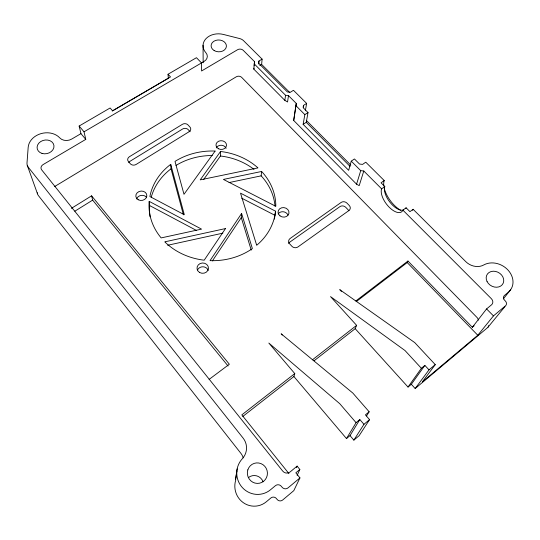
<?xml version="1.0" encoding="UTF-8"?>
<svg xmlns="http://www.w3.org/2000/svg" width="540" height="540" viewBox="0 0 540 540"><rect width="100%" height="100%" fill="white"/><g stroke="black" fill="none" stroke-linecap="round" stroke-linejoin="round"><path stroke-width="0.81" d="M203.654 179.516L220.428 155.999L220.536 151.49A63.41 54.844 1 0 1 257.58 167.549L257.951 167.906L200.232 179.867L220.536 151.49M383.819 185.99A21.047 10.348 53.2 0 1 384.23 180.562L365.756 162.189L362.583 164.396L359.532 164.039L354.443 158.956L351.257 161.15L360.727 170.647L363.791 171.005L359.201 185.632L356.569 184.181L293.706 120.461L296.251 103.397L288.468 95.607L285.552 95.269L254.232 63.869L254.536 61.641L243.263 50.355A4.043 3.139 3.8 0 0 237.6 49.707L201.575 70.983L201.488 62.917L196.459 57.692L168.035 74.25L168.305 78.28L112.246 111.044M251.235 250.115L241.286 217.613L241.589 213.476L210.047 260.618L210.627 260.658A63.41 54.844 1 0 0 252.376 248.596L241.589 213.476M288.468 95.607L287.577 101.972L284.857 100.379L253.827 69.147L254.232 63.869M254.219 65.759L254.536 61.641M258.707 64.044L258.964 61.02L262.103 59.123L243.607 40.736A8.039 6.21 3.6 0 0 239.598 38.549L223.331 34.425A15.721 12.157 2.4 0 0 206.03 38.617A15.721 12.157 2.4 0 0 205.868 52.731A8.147 6.345 1.1 0 1 204.127 61.391L84.031 131.814L85.779 139.381L43.099 164.585A4.55 3.706 -12.5 0 0 41.668 169.844L282.683 471.056A5.407 5.211 61.6 0 0 290.108 471.94L297.128 466.121L299.849 469.483L297.128 475.369M289.764 92.502L261.63 64.422L262.103 59.123M258.964 61.02L258.667 63.248L287.388 91.949L290.297 92.286L293.456 90.302L306.632 103.403L303.473 105.428L303.25 107.797L308.016 112.563L306.261 122.31L303.136 124.342L348.664 170.323L351.257 161.15M293.706 120.461L296.251 103.397M275.029 206.185A62.836 54.499 0.9 0 0 261.151 175.858L261.623 171.47L223.425 179.422L275.791 206.3L275.812 205.814A63.41 54.844 1 0 0 261.623 171.47M149.216 201.38L149.148 201.866A63.41 54.844 1 0 0 161.156 237.911L201.528 229.129L149.216 201.38L149.681 206.098A62.836 54.499 0.9 0 0 150.073 216.837M284.857 100.379L285.552 95.269M237.161 468.869L235.582 479.513L236.837 471.177M274.367 219.112A62.836 54.499 0.9 0 0 274.934 215.318L275.542 211.181L240.516 193.158L256.689 245.255L257.121 244.924A63.41 54.844 1 0 0 275.542 211.181M303.197 107.062L303.473 105.428M305.343 110.767L306.632 103.403M303.136 124.342L304.837 114.615L308.016 112.563M253.827 69.147L254.03 68.236M293.902 376.535L294.773 373.586L268.832 343.062L339.775 403.718L356.076 422.665L346.491 438.568L293.902 376.535L242.798 416.448M356.569 184.181L360.727 170.647M355.185 328.678L356.623 325.357L330.521 296.602L405.014 350.541L421.376 368.287L408.031 387.052L355.185 328.678L314.091 360.774M296.453 467.64L297.128 466.121M299.849 469.483L295.846 472.817L299.95 477.907L293.794 490.651L282.636 500.033A4.124 3.949 72.6 0 1 277.047 499.365L276.473 498.636A4.138 3.962 75.6 0 0 270.891 497.968L266.288 501.808A19.838 19.231 79.9 0 1 243.236 502.625A19.838 19.231 79.9 0 1 235.744 480.074M356.596 301.354L407.207 262.555L407.957 261.036L472.351 327.281L474.147 325.782M350.021 435.611L359.829 419.539L363.96 424.319L353.855 440.12L350.021 435.611L346.491 438.568M366.559 415.901L369.151 411.777L352.836 393.073L281.144 333.788L282.231 335.043M369.151 411.777L365.432 414.875L369.562 419.627L359.134 435.686L353.855 440.12M212.355 260.948L241.286 217.613M411.332 384.291L424.872 365.384L429.01 369.86L415.179 388.537L411.332 384.291L408.031 387.052M341.415 291.452L339.755 289.636L414.754 342.61L435.26 364.621L422.375 381.848L477.792 335.252L493.466 315.893L505.507 305.809A3.935 3.274 32.5 0 0 505.292 300.935L504.671 300.314A3.922 3.254 32.2 0 1 504.455 295.468L508.255 292.316A18.812 15.579 30.2 0 0 508.194 270.27A18.812 15.579 30.2 0 0 483.779 264.951A14.148 11.718 27.4 0 1 465.824 261.684L413.134 209.297L409.955 211.653L406.094 207.799L402.901 210.148A15.559 7.506 53.2 0 1 389.212 207.238A15.559 7.506 53.2 0 1 381.605 188.838L363.791 171.005M472.351 327.281L486.574 308.934L491.569 304.783A4.901 4.104 31.8 0 0 491.353 298.694L402.901 210.148M503.314 298.897L510.631 289.75M488.038 327.173L505.001 306.504M415.179 388.537L487.661 327.564A3.699 3.125 33.8 0 0 488.612 325.64M299.95 477.907L288.029 487.89A4.394 4.219 67.8 0 1 282.035 487.168L281.421 486.398A4.415 4.239 71.2 0 0 275.434 485.683L270.513 489.767A21.121 20.588 74.3 0 1 242.345 487.566A21.121 20.588 74.3 0 1 242.325 458.723A15.775 15.68 -87.2 0 0 243.128 438.115L28.323 167.292A9.099 7.364 -12.8 0 1 27 163.033L28.181 147.339A17.489 14.074 -11.5 0 1 40.804 133.684A17.489 14.074 -11.5 0 1 59.738 137.882A8.829 7.094 -9.6 0 0 71.726 139.057L80.946 133.65L79.137 126.029L110.106 107.987L112.57 110.801L170.525 76.923L168.035 74.25M363.96 424.319L369.562 419.627M429.01 369.86L435.26 364.621M356.076 422.665L359.829 419.539M421.376 368.287L424.872 365.384M294.773 373.586L241.819 414.875L288.947 473.62M312.404 359.836L356.623 325.357M355.833 300.969L407.957 261.036M209.101 379.404L229.345 364.244L91.597 195.838L71.401 208.346M381.605 188.838L384.797 186.556L381.051 182.824L384.23 180.562M170.714 164.383L184.309 214.731L149.877 196.519A63.41 54.844 1 0 1 170.282 164.68L170.714 164.383L171.038 168.831L170.613 169.128A62.836 54.499 0.9 0 0 151.274 197.053M74.837 211.201L92.65 200.124L91.597 195.838M259.76 65.549L261.63 64.422M54.594 186.563L236.291 76.795A3.861 3.065 3.7 0 1 241.711 77.416L476.982 317.439A4.651 3.949 33 0 1 478.339 320.153M167.677 245.261L222.851 233.159M229.048 182.567L261.151 175.858M241.697 198.18L274.934 215.318M149.749 205.619L196.405 230.418M296.015 105.759L304.837 114.615M306.423 120.508L350.831 165.159M306.261 122.31L350.021 166.367M486.574 308.934L493.466 315.893M407.207 262.555L477.792 335.252M190.114 131.72L188.204 129.634A3.989 3.274 -0.7 0 0 182.628 128.986L130.14 161.217A4.117 3.429 -5.9 0 0 128.77 162.621M79.137 126.029L84.031 131.814M80.946 133.65L85.779 139.381M92.65 200.124L228.062 365.978M27.25 165.274L37.476 193.772M171.038 168.831L183.431 214.839M203.04 45.225L203.168 62.755M136.647 198.99A5.474 4.678 -6.4 0 1 140.96 195.453A5.474 4.678 -6.4 0 1 146.387 197.188M197.546 269.946A5.677 5.13 -1.6 0 1 203.047 266.794A5.677 5.13 -1.6 0 1 208.19 270.351M216.304 147.913A5.225 4.354 2.2 0 1 221.333 145.267A5.225 4.354 2.2 0 1 226.105 148.331M278.154 213.907A5.447 4.725 9.2 0 1 283.325 211.775A5.447 4.725 9.2 0 1 287.942 215.055M288.441 243.392A4.266 3.773 11.3 0 1 289.386 242.419L339.91 206.631A4.171 3.557 15.1 0 1 345.735 207.313L347.949 209.601A4.178 3.571 15.4 0 1 348.712 210.715M243.263 457.846A14.864 14.648 -85.4 0 0 240.806 453.236L38.495 195.71A8.579 7.081 -13.8 0 1 37.247 192.713M175.986 165.442A62.836 54.499 0.9 0 1 212.274 155.52M220.428 155.999A62.836 54.499 0.9 0 1 254.036 169.391M403.468 210.121A15.532 7.567 53.2 0 1 389.975 202.277A15.532 7.567 53.2 0 1 384.797 186.556M406.094 207.799A15.532 7.567 53.2 0 1 405.635 208.629M400.498 210.236A21.047 10.348 53.2 0 1 384.21 188.143M413.134 209.297A21.047 10.348 53.2 0 1 412.587 210.29M248.427 477.589A9.707 9.416 79.5 0 1 263.115 481.802M225.484 228.575L204.194 260.192A63.41 54.844 1 0 1 165.173 242.224L164.808 241.832L225.484 228.575M215.102 151.085L183.998 194.299L175.001 161.406A63.41 54.844 1 0 1 214.562 151.045L215.102 151.085M348.921 210.546L297.918 246.956A4.313 3.807 11.6 0 1 291.857 246.247L289.636 243.817A4.306 3.794 11.3 0 1 290.149 238.464L341.105 202.46A4.205 3.584 15 0 1 346.984 203.141L349.218 205.443A4.212 3.591 15.3 0 1 348.921 210.546M189.149 131.692L136.107 164.444A4.158 3.463 -5.7 0 1 130.316 163.769L128.412 161.548A4.151 3.449 -5.8 0 1 129.445 156.708L182.412 124.315A4.023 3.294 -0.7 0 1 188.035 124.963L189.959 127.069A4.03 3.301 -0.5 0 1 189.149 131.692M280.017 215.879A5.495 4.759 9.2 0 0 288.927 213.388A5.495 4.759 9.2 0 0 281.644 207.799A5.495 4.759 9.2 0 0 280.017 215.879M218.464 148.757A5.272 4.381 2.3 0 0 226.523 145.287A5.272 4.381 2.3 0 0 218.774 141.176A5.272 4.381 2.3 0 0 218.464 148.757M199.645 272.511A5.731 5.164 -1.5 0 0 208.454 268.34A5.731 5.164 -1.5 0 0 200.084 263.574A5.731 5.164 -1.5 0 0 199.645 272.511M138.2 199.746A5.528 4.705 -6.3 0 0 146.833 195.973A5.528 4.705 -6.3 0 0 138.962 191.579A5.528 4.705 -6.3 0 0 138.2 199.746M487.073 281.549A9.167 7.587 30.2 0 0 502.268 284.708A9.167 7.587 30.2 0 0 495.538 271.418A9.167 7.587 30.2 0 0 487.073 281.549M247.826 469.874A10.287 10.03 74.3 0 0 259.51 483.212A10.287 10.03 74.3 0 0 264.836 466.358A10.287 10.03 74.3 0 0 247.826 469.874M42.019 153.421A8.518 6.858 -11.5 0 0 53.959 145.651A8.518 6.858 -11.5 0 0 40.635 141.608A8.518 6.858 -11.5 0 0 42.019 153.421M214.15 50.551A7.661 5.92 2.4 0 0 226.355 46.744A7.661 5.92 2.4 0 0 215.757 40.392A7.661 5.92 2.4 0 0 214.15 50.551"/></g></svg>
